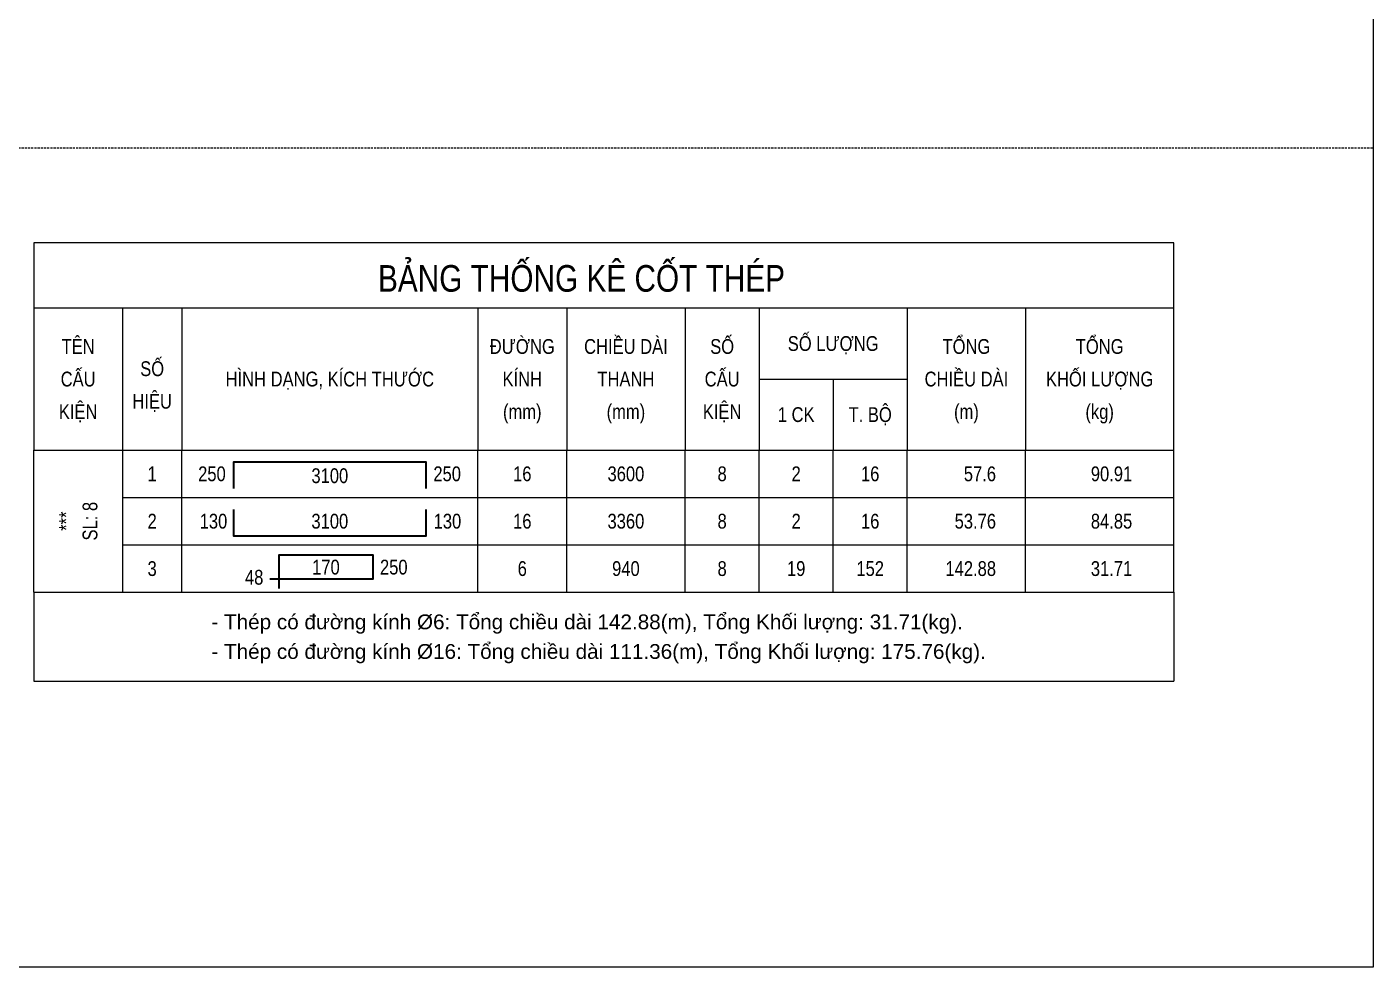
# Model space of a CAD drawing. Extents: x -165145 to 691808, y -202842 to 311040.
# Drawn here: x 319748 to 329750, y -70536 to -63550 of the extents above; entities that cross this region are included whole.
import ezdxf
from ezdxf.enums import TextEntityAlignment as Align

# ---------------------------------------------------------------- set-up
doc = ezdxf.new("R2010")
doc.units = 0
doc.header["$LTSCALE"] = 10
doc.header["$MEASUREMENT"] = 0
doc.linetypes.add('HIDDEN', pattern=[2.3807, 1.587, -0.7937])
doc.layers.get('0').update_dxf_attribs({"linetype": 'CONTINUOUS'})
doc.layers.get('Defpoints').update_dxf_attribs({"color": 5, "linetype": 'CONTINUOUS'})
for name, color, linetype, lineweight in [('DCE_BaoBeTong', 4, 'CONTINUOUS', 18), ('Dce_text', 7, 'CONTINUOUS', 13), ('DCE_ThepChu', 1, 'CONTINUOUS', 35), ('GE_KC_NETKHUAT', 9, 'HIDDEN', 20), ('GE_KC_NETTHAY', 2, 'CONTINUOUS', 20)]:
    doc.layers.add(name, color=color, linetype=linetype, lineweight=lineweight)
doc.styles.add('Dce_Text', font='arial.ttf', dxfattribs={"width": 0.8})
doc.styles.add('Dce_Text2', font='arial.ttf', dxfattribs={"width": 0.8})

# ---------------------------------------------------------------- blocks, each defined once
blk = doc.blocks.new('TKTitle')
at = {"layer": 'DCE_BaoBeTong'}
for p, q in [((15, -11), (15, -35)), ((25, -11), (25, -35)), ((75, -11), (75, -35)), ((90, -11), (90, -35)), ((110, -11), (110, -35)), ((122.5, -11), (122.5, -35)), ((147.5, -11), (147.5, -35)), ((167.5, -11), (167.5, -35)), ((122.5, -23), (147.5, -23)), ((135, -23), (135, -35))]:
    blk.add_line(p, q, dxfattribs=at)
for points in [[(0, 0), (0, -11), (0, -35), (15, -35), (25, -35), (75, -35), (90, -35), (122.5, -35), (135, -35), (147.5, -35), (167.5, -35), (192.5, -35), (192.5, -11), (192.5, 0), (0, 0)], [(0, -11), (15, -11), (25, -11), (75, -11), (90, -11), (122.5, -11), (147.5, -11), (167.5, -11), (192.5, -11)]]:
    blk.add_lwpolyline(points, dxfattribs=at)
at = {"style": 'Dce_Text', "width": 0.8}
for s, height, p in [('BẢNG THỐNG KÊ CỐT THÉP', 4.5, (92.5, -6)), ('TÊN', 2.5, (7.5, -17.5)), ('ĐƯỜNG', 2.5, (82.5, -17.5)), ('CHIỀU DÀI', 2.5, (100, -17.5)), ('SỐ', 2.5, (116.25, -17.5)), ('SỐ LƯỢNG', 2.5, (135, -17)), ('TỔNG', 2.5, (157.5, -17.5)), ('TỔNG', 2.5, (180, -17.5)), ('SỐ', 2.5, (20, -21.25)), ('CẤU', 2.5, (7.5, -23)), ('HÌNH DẠNG, KÍCH THƯỚC', 2.5, (50, -23)), ('KÍNH', 2.5, (82.5, -23)), ('THANH', 2.5, (100, -23)), ('CẤU', 2.5, (116.25, -23)), ('CHIỀU DÀI', 2.5, (157.5, -23)), ('KHỐI LƯỢNG', 2.5, (180, -23)), ('HIỆU', 2.5, (20, -26.75)), ('KIỆN', 2.5, (7.5, -28.5)), ('(mm)', 2.5, (82.5, -28.5)), ('(mm)', 2.5, (100, -28.5)), ('KIỆN', 2.5, (116.25, -28.5)), ('T. BỘ', 2.5, (141.25, -29)), ('(m)', 2.5, (157.5, -28.5)), ('(kg)', 2.5, (180, -28.5)), ('1 CK', 2.5, (128.75, -29))]:
    blk.add_text(s, height=height, dxfattribs=at).set_placement(p, align=Align.MIDDLE_CENTER)
blk = doc.blocks.new('TK4')
at = {"layer": 'DCE_BaoBeTong'}
for p, q in [((0, -8), (0, 0)), ((25, -8), (25, 0)), ((75, -8), (75, 0)), ((90, -8), (90, 0)), ((110, -8), (110, 0)), ((122.5, -8), (122.5, 0)), ((135, -8), (135, 0)), ((147.5, -8), (147.5, 0)), ((167.5, -8), (167.5, 0))]:
    blk.add_line(p, q, dxfattribs=at)
for points in [[(15, -8), (25, -8), (75, -8), (90, -8), (122.5, -8), (135, -8), (147.5, -8), (167.5, -8), (192.5, -8), (192.5, 0)], [(15, 0), (15, -8)]]:
    blk.add_lwpolyline(points, dxfattribs=at)
at = {"layer": 'DCE_ThepChu'}
blk.add_lwpolyline([(33.78, -6.5), (33.78, -2), (66.22, -2), (66.22, -6.5)], dxfattribs=at)
at = {"layer": 'Dce_text', "color": 2, "style": 'Dce_Text', "width": 0.8, "flags": 4}
for tag, p in [('SH', (20, -4)), ('L2', (50, -4.32)), ('DK', (82.5, -4)), ('sumL', (100, -4)), ('SKC', (116.25, -4)), ('SL', (128.75, -4))]:
    blk.add_attdef(tag, text='', height=2.5, dxfattribs=at).set_placement(p, align=Align.MIDDLE_CENTER)
for tag, p in [('L1', (32.43, -4)), ('Lall', (162.5, -4)), ('KL', (185.5, -4))]:
    blk.add_attdef(tag, text='', height=2.5, dxfattribs=at).set_placement(p, align=Align.MIDDLE_RIGHT)
blk.add_attdef('L3', text='', height=2.5, dxfattribs=at).set_placement((67.48, -4), align=Align.MIDDLE_LEFT)
at = {"layer": 'Dce_text', "color": 2, "style": 'Dce_Text', "width": 0.8}
blk.add_attdef('TSL', text='', height=2.5, dxfattribs=at).set_placement((141.25, -4), align=Align.MIDDLE_CENTER)
blk = doc.blocks.new('TK7')
at = {"layer": 'DCE_BaoBeTong'}
for p, q in [((0, -8), (0, 0)), ((25, -8), (25, 0)), ((75, -8), (75, 0)), ((90, -8), (90, 0)), ((110, -8), (110, 0)), ((122.5, -8), (122.5, 0)), ((135, -8), (135, 0)), ((147.5, -8), (147.5, 0)), ((167.5, -8), (167.5, 0))]:
    blk.add_line(p, q, dxfattribs=at)
for points in [[(15, -8), (25, -8), (75, -8), (90, -8), (122.5, -8), (135, -8), (147.5, -8), (167.5, -8), (192.5, -8), (192.5, 0)], [(15, 0), (15, -8)]]:
    blk.add_lwpolyline(points, dxfattribs=at)
at = {"layer": 'DCE_ThepChu'}
blk.add_lwpolyline([(33.72, -2), (33.72, -6.5), (66.28, -6.5), (66.28, -2)], dxfattribs=at)
at = {"layer": 'Dce_text', "color": 2, "style": 'Dce_Text', "width": 0.8, "flags": 4}
for tag, p in [('SH', (20, -4)), ('L2', (50, -4)), ('DK', (82.5, -4)), ('sumL', (100, -4)), ('SKC', (116.25, -4)), ('SL', (128.75, -4))]:
    blk.add_attdef(tag, text='', height=2.5, dxfattribs=at).set_placement(p, align=Align.MIDDLE_CENTER)
for tag, p in [('L1', (32.68, -4)), ('Lall', (162.5, -4)), ('KL', (185.5, -4))]:
    blk.add_attdef(tag, text='', height=2.5, dxfattribs=at).set_placement(p, align=Align.MIDDLE_RIGHT)
blk.add_attdef('L3', text='', height=2.5, dxfattribs=at).set_placement((67.53, -4), align=Align.MIDDLE_LEFT)
at = {"layer": 'Dce_text', "color": 2, "style": 'Dce_Text', "width": 0.8}
blk.add_attdef('TSL', text='', height=2.5, dxfattribs=at).set_placement((141.25, -4), align=Align.MIDDLE_CENTER)
blk = doc.blocks.new('TK9')
at = {"layer": 'DCE_BaoBeTong'}
for p, q in [((0, -8), (0, 0)), ((25, -8), (25, 0)), ((75, -8), (75, 0)), ((90, -8), (90, 0)), ((110, -8), (110, 0)), ((122.5, -8), (122.5, 0)), ((135, -8), (135, 0)), ((147.5, -8), (147.5, 0)), ((167.5, -8), (167.5, 0))]:
    blk.add_line(p, q, dxfattribs=at)
for points in [[(15, -8), (25, -8), (75, -8), (90, -8), (122.5, -8), (135, -8), (147.5, -8), (167.5, -8), (192.5, -8), (192.5, 0)], [(15, 0), (15, -8)]]:
    blk.add_lwpolyline(points, dxfattribs=at)
at = {"layer": 'DCE_ThepChu'}
blk.add_lwpolyline([(41.42, -7.37), (41.42, -1.7), (57.26, -1.7), (57.26, -5.81), (39.86, -5.81)], dxfattribs=at)
at = {"layer": 'Dce_text', "color": 2, "style": 'Dce_Text', "width": 0.8, "flags": 4}
for tag, p in [('SH', (20, -4)), ('DK', (82.5, -4)), ('sumL', (100, -4)), ('SKC', (116.25, -4)), ('SL', (128.75, -4))]:
    blk.add_attdef(tag, text='', height=2.5, dxfattribs=at).set_placement(p, align=Align.MIDDLE_CENTER)
at = {"layer": 'Dce_text', "color": 2, "style": 'Dce_Text', "width": 0.8}
blk.add_attdef('M', text='', height=2.5, dxfattribs=at).set_placement((38.78, -5.47), align=Align.MIDDLE_RIGHT)
for tag, p in [('L1', (49.34, -3.76)), ('TSL', (141.25, -4))]:
    blk.add_attdef(tag, text='', height=2.5, dxfattribs=at).set_placement(p, align=Align.MIDDLE_CENTER)
blk.add_attdef('L2', text='', height=2.5, dxfattribs=at).set_placement((58.47, -3.76), align=Align.MIDDLE_LEFT)
at = {"layer": 'Dce_text', "color": 2, "style": 'Dce_Text', "width": 0.8, "flags": 4}
for tag, p in [('Lall', (162.5, -4)), ('KL', (185.5, -4))]:
    blk.add_attdef(tag, text='', height=2.5, dxfattribs=at).set_placement(p, align=Align.MIDDLE_RIGHT)
blk = doc.blocks.new('TenCauKien')
at = {"layer": 'Dce_text', "style": 'Dce_Text', "width": 0.8}
for tag, p in [('TENCAUKIEN', (-2, 0)), ('SOCAUKIEN', (2, 0))]:
    blk.add_attdef(tag, text='', height=2.5, rotation=90, dxfattribs=at).set_placement(p, align=Align.MIDDLE_CENTER)

msp = doc.modelspace()

# ---------------------------------------------------------------- linework, layer by layer
at = {"layer": 'DCE_BaoBeTong'}
for p, q in [((319798.12334, -67750.79781), (320458.12334, -67750.79781)), ((319798.12334, -67750.79781), (319798.12334, -68410.79781)), ((328268.12334, -67750.79781), (328268.12334, -68410.79781)), ((319798.12334, -68410.79781), (328268.12334, -68410.79781))]:
    msp.add_line(p, q, dxfattribs=at)
msp.add_lwpolyline([(319798.12334, -67750.79781), (320458.12334, -67750.79781)], dxfattribs=at)
at = {"layer": 'Defpoints'}
msp.add_lwpolyline([(311637.0738, -55468.24154), (329749.5738, -55468.24154), (329749.5738, -70535.74154), (311637.0738, -70535.74154)], close=True, dxfattribs=at)
at = {"layer": 'GE_KC_NETKHUAT'}
msp.add_line((311637.0738, -64449.03854), (329749.5738, -64449.03854), dxfattribs=at)

# ---------------------------------------------------------------- block references
at = {"layer": 'GE_KC_NETTHAY', "xscale": 44, "yscale": 44, "zscale": 44}
msp.add_blockref('TKTitle', (319798.12334, -65154.79781), dxfattribs=at)
at = {"layer": 'GE_KC_NETTHAY'}
ref = msp.add_blockref('TK4', (319798.12334, -66694.79781), dxfattribs=dict(at, xscale=44, yscale=44, zscale=44))
ref.add_attrib('SH', '1', dxfattribs={"layer": 'Dce_text', "color": 2, "height": 110, "style": 'Dce_Text', "width": 0.8}).set_placement((320678.12334, -66870.79781), align=Align.MIDDLE_CENTER)
ref.add_attrib('L2', '3100', dxfattribs={"layer": 'Dce_text', "color": 2, "height": 110, "style": 'Dce_Text', "width": 0.8}).set_placement((321998.12334, -66884.84418), align=Align.MIDDLE_CENTER)
ref.add_attrib('L1', '250', dxfattribs={"layer": 'Dce_text', "color": 2, "height": 110, "style": 'Dce_Text', "width": 0.8}).set_placement((321224.83681, -66870.79781), align=Align.MIDDLE_RIGHT)
ref.add_attrib('L3', '250', dxfattribs={"layer": 'Dce_text', "color": 2, "height": 110, "style": 'Dce_Text', "width": 0.8}).set_placement((322767.45363, -66870.79781), align=Align.MIDDLE_LEFT)
ref.add_attrib('DK', '16', dxfattribs={"layer": 'Dce_text', "color": 2, "height": 110, "style": 'Dce_Text', "width": 0.8}).set_placement((323428.12334, -66870.79781), align=Align.MIDDLE_CENTER)
ref.add_attrib('sumL', '3600', dxfattribs={"layer": 'Dce_text', "color": 2, "height": 110, "style": 'Dce_Text', "width": 0.8}).set_placement((324198.12334, -66870.79781), align=Align.MIDDLE_CENTER)
ref.add_attrib('SL', '2', dxfattribs={"layer": 'Dce_text', "color": 2, "height": 110, "style": 'Dce_Text', "width": 0.8}).set_placement((325463.12334, -66870.79781), align=Align.MIDDLE_CENTER)
ref.add_attrib('SKC', '8', dxfattribs={"layer": 'Dce_text', "color": 2, "height": 110, "style": 'Dce_Text', "width": 0.8}).set_placement((324913.12334, -66870.79781), align=Align.MIDDLE_CENTER)
ref.add_attrib('Lall', '57.6', dxfattribs={"layer": 'Dce_text', "color": 2, "height": 110, "style": 'Dce_Text', "width": 0.8}).set_placement((326948.12334, -66870.79781), align=Align.MIDDLE_RIGHT)
ref.add_attrib('KL', '90.91', dxfattribs={"layer": 'Dce_text', "color": 2, "height": 110, "style": 'Dce_Text', "width": 0.8}).set_placement((327960.12334, -66870.79781), align=Align.MIDDLE_RIGHT)
ref.add_attrib('TSL', '16', dxfattribs={"layer": 'Dce_text', "color": 2, "height": 110, "style": 'Dce_Text', "width": 0.8}).set_placement((326013.12334, -66870.79781), align=Align.MIDDLE_CENTER)
ref = msp.add_blockref('TK7', (319798.12334, -67046.79781), dxfattribs=dict(at, xscale=44, yscale=44, zscale=44))
ref.add_attrib('SH', '2', dxfattribs={"layer": 'Dce_text', "color": 2, "height": 110, "style": 'Dce_Text', "width": 0.8}).set_placement((320678.12334, -67222.79781), align=Align.MIDDLE_CENTER)
ref.add_attrib('L2', '3100', dxfattribs={"layer": 'Dce_text', "color": 2, "height": 110, "style": 'Dce_Text', "width": 0.8}).set_placement((321998.12334, -67222.79781), align=Align.MIDDLE_CENTER)
ref.add_attrib('L1', '130', dxfattribs={"layer": 'Dce_text', "color": 2, "height": 110, "style": 'Dce_Text', "width": 0.8}).set_placement((321236.23026, -67222.79781), align=Align.MIDDLE_RIGHT)
ref.add_attrib('L3', '130', dxfattribs={"layer": 'Dce_text', "color": 2, "height": 110, "style": 'Dce_Text', "width": 0.8}).set_placement((322769.59339, -67222.79781), align=Align.MIDDLE_LEFT)
ref.add_attrib('DK', '16', dxfattribs={"layer": 'Dce_text', "color": 2, "height": 110, "style": 'Dce_Text', "width": 0.8}).set_placement((323428.12334, -67222.79781), align=Align.MIDDLE_CENTER)
ref.add_attrib('sumL', '3360', dxfattribs={"layer": 'Dce_text', "color": 2, "height": 110, "style": 'Dce_Text', "width": 0.8}).set_placement((324198.12334, -67222.79781), align=Align.MIDDLE_CENTER)
ref.add_attrib('SL', '2', dxfattribs={"layer": 'Dce_text', "color": 2, "height": 110, "style": 'Dce_Text', "width": 0.8}).set_placement((325463.12334, -67222.79781), align=Align.MIDDLE_CENTER)
ref.add_attrib('SKC', '8', dxfattribs={"layer": 'Dce_text', "color": 2, "height": 110, "style": 'Dce_Text', "width": 0.8}).set_placement((324913.12334, -67222.79781), align=Align.MIDDLE_CENTER)
ref.add_attrib('Lall', '53.76', dxfattribs={"layer": 'Dce_text', "color": 2, "height": 110, "style": 'Dce_Text', "width": 0.8}).set_placement((326948.12334, -67222.79781), align=Align.MIDDLE_RIGHT)
ref.add_attrib('KL', '84.85', dxfattribs={"layer": 'Dce_text', "color": 2, "height": 110, "style": 'Dce_Text', "width": 0.8}).set_placement((327960.12334, -67222.79781), align=Align.MIDDLE_RIGHT)
ref.add_attrib('TSL', '16', dxfattribs={"layer": 'Dce_text', "color": 2, "height": 110, "style": 'Dce_Text', "width": 0.8}).set_placement((326013.12334, -67222.79781), align=Align.MIDDLE_CENTER)
at = {"layer": 'GE_KC_NETTHAY', "xscale": 44, "yscale": 44, "zscale": 44}
msp.add_blockref('TenCauKien', (320128.12334, -67222.79781), dxfattribs=at).add_auto_attribs({'SOCAUKIEN': 'SL: 8', 'TENCAUKIEN': '***'})
at = {"layer": 'GE_KC_NETTHAY'}
ref = msp.add_blockref('TK9', (319798.12334, -67398.79781), dxfattribs=dict(at, xscale=44, yscale=44, zscale=44))
ref.add_attrib('L2', '250', dxfattribs={"layer": 'Dce_text', "color": 2, "height": 110, "style": 'Dce_Text', "width": 0.8}).set_placement((322370.82839, -67564.07758), align=Align.MIDDLE_LEFT)
ref.add_attrib('L1', '170', dxfattribs={"layer": 'Dce_text', "color": 2, "height": 110, "style": 'Dce_Text', "width": 0.8}).set_placement((321969.13801, -67564.07758), align=Align.MIDDLE_CENTER)
ref.add_attrib('M', '48', dxfattribs={"layer": 'Dce_text', "color": 2, "height": 110, "style": 'Dce_Text', "width": 0.8}).set_placement((321504.38967, -67639.37157), align=Align.MIDDLE_RIGHT)
ref.add_attrib('SH', '3', dxfattribs={"layer": 'Dce_text', "color": 2, "height": 110, "style": 'Dce_Text', "width": 0.8}).set_placement((320678.12334, -67574.79781), align=Align.MIDDLE_CENTER)
ref.add_attrib('DK', '6', dxfattribs={"layer": 'Dce_text', "color": 2, "height": 110, "style": 'Dce_Text', "width": 0.8}).set_placement((323428.12334, -67574.79781), align=Align.MIDDLE_CENTER)
ref.add_attrib('sumL', '940', dxfattribs={"layer": 'Dce_text', "color": 2, "height": 110, "style": 'Dce_Text', "width": 0.8}).set_placement((324198.12334, -67574.79781), align=Align.MIDDLE_CENTER)
ref.add_attrib('SL', '19', dxfattribs={"layer": 'Dce_text', "color": 2, "height": 110, "style": 'Dce_Text', "width": 0.8}).set_placement((325463.12334, -67574.79781), align=Align.MIDDLE_CENTER)
ref.add_attrib('SKC', '8', dxfattribs={"layer": 'Dce_text', "color": 2, "height": 110, "style": 'Dce_Text', "width": 0.8}).set_placement((324913.12334, -67574.79781), align=Align.MIDDLE_CENTER)
ref.add_attrib('Lall', '142.88', dxfattribs={"layer": 'Dce_text', "color": 2, "height": 110, "style": 'Dce_Text', "width": 0.8}).set_placement((326948.12334, -67574.79781), align=Align.MIDDLE_RIGHT)
ref.add_attrib('KL', '31.71', dxfattribs={"layer": 'Dce_text', "color": 2, "height": 110, "style": 'Dce_Text', "width": 0.8}).set_placement((327960.12334, -67574.79781), align=Align.MIDDLE_RIGHT)
ref.add_attrib('TSL', '152', dxfattribs={"layer": 'Dce_text', "color": 2, "height": 110, "style": 'Dce_Text', "width": 0.8}).set_placement((326013.12334, -67574.79781), align=Align.MIDDLE_CENTER)

# ---------------------------------------------------------------- texts
at = {"layer": 'Dce_text', "style": 'Dce_Text2'}
for s, p in [('- Thép có đường kính Ø6: Tổng chiều dài 142.88(m), Tổng Khối lượng: 31.71(kg).', (321118.12334, -67970.79781)), ('- Thép có đường kính Ø16: Tổng chiều dài 111.36(m), Tổng Khối lượng: 175.76(kg).', (321118.12334, -68190.79781))]:
    msp.add_text(s, height=110, dxfattribs=at).set_placement(p, align=Align.MIDDLE_LEFT)

doc.saveas('drawing.dxf')
